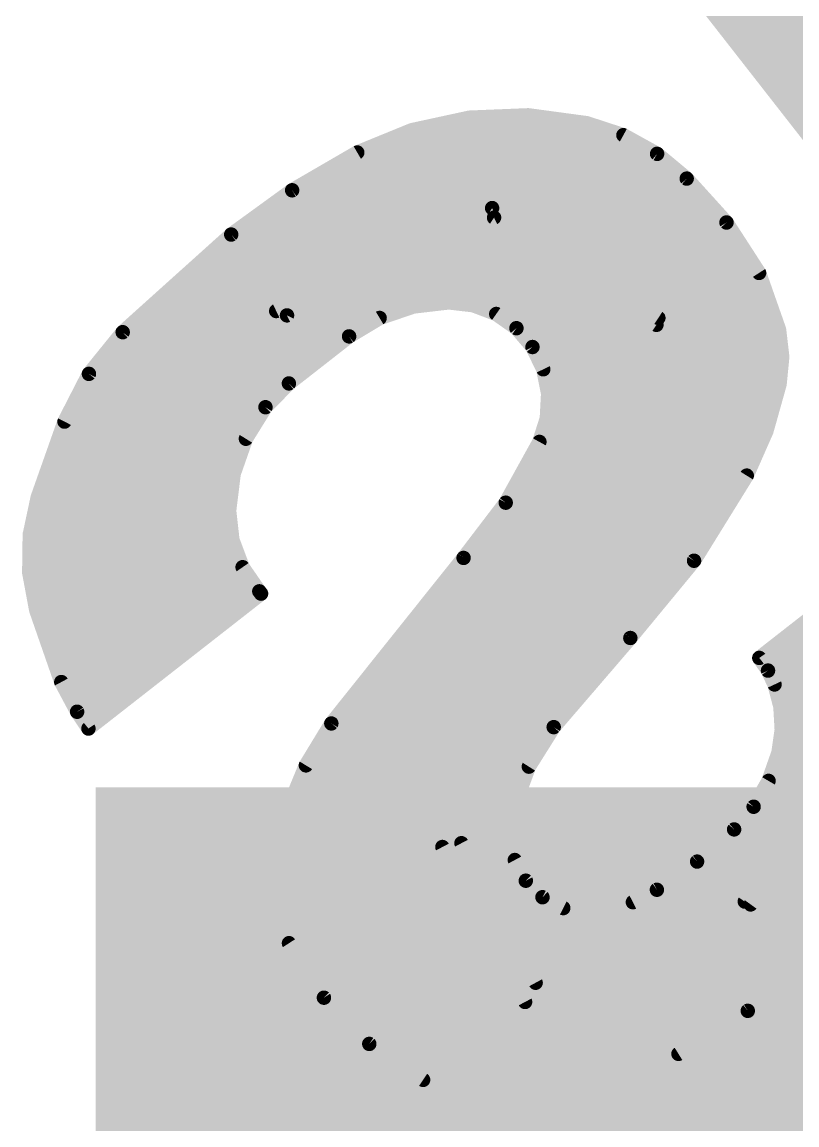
# Model space of a CAD drawing. Extents: x -0.1 to 20.3, y -11.4 to 28.1.
# Drawn here: x 1.11 to 2.476, y 6.375 to 8.319 of the extents above; entities that cross this region are included whole.
import ezdxf

# ---------------------------------------------------------------- set-up
doc = ezdxf.new("R2010")
doc.units = 0
doc.layers.add('1', color=12, linetype='CONTINUOUS')
doc.layers.add('22', color=40, linetype='CONTINUOUS')

# ---------------------------------------------------------------- blocks, each defined once
blk = doc.blocks.new('RECT')
blk.add_solid([(-0.5, -0.5), (0.5, -0.5), (-0.5, 0.5), (0.5, 0.5)])

msp = doc.modelspace()

# ---------------------------------------------------------------- linework, layer by layer
at = {"layer": '22', "const_width": 0.0254}
for points in [[(1.8717, 8.9182), (3.1336, 7.303)], [(2.3303, 8.3312), (2.8756, 8.3312)], [(2.3501, 8.3058), (2.8846, 8.3058)], [(2.37, 8.2804), (2.8937, 8.2804)], [(2.3898, 8.255), (2.907, 8.255)], [(2.4097, 8.2296), (2.921, 8.2296)], [(2.4295, 8.2042), (2.9356, 8.2042)], [(2.4494, 8.1788), (2.955, 8.1788)], [(1.7972, 8.128), (1.8987, 8.15)], [(1.8987, 8.15), (2.0025, 8.1542)], [(1.9825, 8.1534), (2.0084, 8.1534)], [(2.0025, 8.1542), (2.1054, 8.1403)], [(2.4692, 8.1534), (2.9744, 8.1534)], [(2.1054, 8.1403), (2.17, 8.1192)], [(1.701, 8.0887), (1.7972, 8.128)], [(1.7972, 8.128), (2.1432, 8.128)], [(2.17, 8.1192), (2.2295, 8.0863)], [(1.735, 8.1026), (2.2001, 8.1026)], [(1.5862, 8.0221), (1.701, 8.0887)], [(1.6812, 8.0772), (2.2404, 8.0772)], [(2.2295, 8.0863), (2.2817, 8.0428)], [(1.6374, 8.0518), (2.2709, 8.0518)], [(2.2817, 8.0428), (2.3518, 7.9654)], [(1.4788, 7.9441), (1.5862, 8.0221)], [(1.5936, 8.0264), (2.2965, 8.0264)], [(1.5571, 8.001), (2.3195, 8.001)], [(1.5221, 7.9756), (2.3425, 7.9756)], [(1.5581, 7.8094), (1.9387, 7.9908)], [(1.9421, 7.974), (1.5771, 7.8017)], [(1.9068, 7.9756), (1.9616, 7.9756)], [(1.9387, 7.9908), (2.2317, 7.7973)], [(2.2283, 7.7851), (1.9421, 7.974)], [(2.3518, 7.9654), (2.4093, 7.8765)], [(1.2875, 7.7721), (1.4788, 7.9441)], [(1.4871, 7.9502), (1.8916, 7.9502)], [(1.8535, 7.9502), (2.0001, 7.9502)], [(1.9782, 7.9502), (2.3616, 7.9502)], [(1.4573, 7.9248), (1.8378, 7.9248)], [(1.8002, 7.9248), (2.0386, 7.9248)], [(2.0167, 7.9248), (2.378, 7.9248)], [(1.429, 7.8994), (1.7841, 7.8994)], [(1.7469, 7.8994), (2.0771, 7.8994)], [(2.0552, 7.8994), (2.3944, 7.8994)], [(2.4093, 7.8765), (2.4444, 7.7766)], [(1.4008, 7.874), (1.7303, 7.874)], [(1.6936, 7.874), (2.1156, 7.874)], [(2.0936, 7.874), (2.4101, 7.874)], [(1.3726, 7.8486), (1.6765, 7.8486)], [(1.6403, 7.8486), (2.154, 7.8486)], [(2.1321, 7.8486), (2.4191, 7.8486)], [(1.3443, 7.8232), (1.6227, 7.8232)], [(1.587, 7.8232), (1.8495, 7.8232)], [(1.8622, 7.8247), (1.7998, 7.8174)], [(1.9054, 7.8197), (1.8622, 7.8247)], [(1.8751, 7.8232), (2.1925, 7.8232)], [(1.946, 7.8042), (1.9054, 7.8197)], [(2.1706, 7.8232), (2.428, 7.8232)], [(1.2272, 7.0738), (1.5581, 7.8094)], [(1.5771, 7.8017), (1.2272, 7.0738)], [(1.7998, 7.8174), (1.7404, 7.7971)], [(1.9815, 7.7792), (1.946, 7.8042)], [(1.3161, 7.7978), (1.5753, 7.7978)], [(1.5529, 7.7978), (1.7424, 7.7978)], [(1.7404, 7.7971), (1.6866, 7.7648)], [(1.9551, 7.7978), (2.231, 7.7978)], [(2.0098, 7.746), (1.9815, 7.7792)], [(2.0363, 7.3418), (2.2283, 7.7851)], [(2.209, 7.7978), (2.437, 7.7978)], [(2.2317, 7.7973), (2.2395, 7.7584)], [(1.2281, 7.6987), (1.2875, 7.7721)], [(1.2878, 7.7724), (1.563, 7.7724)], [(1.5415, 7.7724), (1.6993, 7.7724)], [(1.6866, 7.7648), (1.5805, 7.6819)], [(1.9873, 7.7724), (2.2367, 7.7724)], [(2.2228, 7.7724), (2.4449, 7.7724)], [(2.4444, 7.7766), (2.45, 7.7287)], [(1.2672, 7.747), (1.5508, 7.747)], [(1.53, 7.747), (1.6639, 7.747)], [(2.2395, 7.7584), (1.8846, 6.8719)], [(2.0089, 7.747), (2.2349, 7.747)], [(2.0289, 7.7068), (2.0098, 7.746)], [(2.2118, 7.747), (2.4478, 7.747)], [(1.2466, 7.7216), (1.5386, 7.7216)], [(1.5186, 7.7216), (1.6314, 7.7216)], [(2.0217, 7.7216), (2.2248, 7.7216)], [(2.2008, 7.7216), (2.4493, 7.7216)], [(2.45, 7.7287), (2.4453, 7.6806)], [(2.0375, 7.664), (2.0289, 7.7068)], [(1.185, 7.6146), (1.2281, 7.6987)], [(1.2268, 7.6962), (1.5264, 7.6962)], [(1.5072, 7.6962), (1.5988, 7.6962)], [(1.5805, 7.6819), (1.5392, 7.6399)], [(2.031, 7.6962), (2.2146, 7.6962)], [(2.1898, 7.6962), (2.4468, 7.6962)], [(1.2138, 7.6708), (1.5142, 7.6708)], [(1.4958, 7.6708), (1.5696, 7.6708)], [(2.0352, 7.6205), (2.0375, 7.664)], [(2.0362, 7.6708), (2.2044, 7.6708)], [(2.1788, 7.6708), (2.4426, 7.6708)], [(2.4453, 7.6806), (2.4221, 7.598)], [(1.2007, 7.6454), (1.502, 7.6454)], [(1.4843, 7.6454), (1.5446, 7.6454)], [(2.0365, 7.6454), (2.1943, 7.6454)], [(2.1678, 7.6454), (2.4354, 7.6454)], [(1.5392, 7.6399), (1.5047, 7.5844)], [(1.1378, 7.4811), (1.185, 7.6146)], [(1.1877, 7.62), (1.4898, 7.62)], [(1.4729, 7.62), (1.5268, 7.62)], [(2.022, 7.5789), (2.0352, 7.6205)], [(2.035, 7.62), (2.1841, 7.62)], [(2.1568, 7.62), (2.4283, 7.62)], [(1.1779, 7.5946), (1.4776, 7.5946)], [(1.4615, 7.5946), (1.5111, 7.5946)], [(2.027, 7.5946), (2.1739, 7.5946)], [(2.1458, 7.5946), (2.4207, 7.5946)], [(2.4221, 7.598), (2.3875, 7.5195)], [(1.1689, 7.5692), (1.4653, 7.5692)], [(1.45, 7.5692), (1.4994, 7.5692)], [(1.5047, 7.5844), (1.4831, 7.5227)], [(1.9627, 7.4718), (2.022, 7.5789)], [(2.0167, 7.5692), (2.1637, 7.5692)], [(2.1348, 7.5692), (2.4094, 7.5692)], [(1.16, 7.5438), (1.4531, 7.5438)], [(1.4386, 7.5438), (1.4905, 7.5438)], [(2.0026, 7.5438), (2.1536, 7.5438)], [(2.1238, 7.5438), (2.3982, 7.5438)], [(1.151, 7.5184), (1.4409, 7.5184)], [(1.4272, 7.5184), (1.4825, 7.5184)], [(1.4831, 7.5227), (1.4751, 7.4578)], [(1.9885, 7.5184), (2.1434, 7.5184)], [(2.1128, 7.5184), (2.3868, 7.5184)], [(2.3875, 7.5195), (2.2946, 7.3695)], [(1.142, 7.493), (1.4287, 7.493)], [(1.4158, 7.493), (1.4794, 7.493)], [(1.9745, 7.493), (2.1332, 7.493)], [(2.1018, 7.493), (2.3711, 7.493)], [(1.1238, 7.4154), (1.1378, 7.4811)], [(1.8884, 7.3744), (1.9627, 7.4718)], [(1.1349, 7.4676), (1.4165, 7.4676)], [(1.4043, 7.4676), (1.4763, 7.4676)], [(1.4751, 7.4578), (1.4808, 7.4065)], [(1.9595, 7.4676), (2.1231, 7.4676)], [(2.0908, 7.4676), (2.3554, 7.4676)], [(1.1295, 7.4422), (1.4043, 7.4422)], [(1.3929, 7.4422), (1.4769, 7.4422)], [(1.9401, 7.4422), (2.1129, 7.4422)], [(2.0798, 7.4422), (2.3396, 7.4422)], [(2.4096, 7.1983), (2.7158, 7.4375)], [(1.1229, 7.3484), (1.1238, 7.4154)], [(1.124, 7.4168), (1.3921, 7.4168)], [(1.3815, 7.4168), (1.4797, 7.4168)], [(1.9207, 7.4168), (2.1027, 7.4168)], [(2.0688, 7.4168), (2.3239, 7.4168)], [(1.1234, 7.3914), (1.3799, 7.3914)], [(1.37, 7.3914), (1.4865, 7.3914)], [(1.4808, 7.4065), (1.4989, 7.3581)], [(1.9013, 7.3914), (2.0926, 7.3914)], [(2.0578, 7.3914), (2.3081, 7.3914)], [(1.6553, 7.0828), (1.8884, 7.3744)], [(1.1231, 7.366), (1.3676, 7.366)], [(1.3586, 7.366), (1.4959, 7.366)], [(1.4989, 7.3581), (1.5283, 7.3156)], [(1.8816, 7.366), (2.0824, 7.366)], [(2.0468, 7.366), (2.2917, 7.366)], [(2.2946, 7.3695), (2.1823, 7.2334)], [(1.1352, 7.2824), (1.1229, 7.3484)], [(1.1243, 7.3406), (1.3554, 7.3406)], [(1.3472, 7.3406), (1.511, 7.3406)], [(1.8511, 6.8651), (2.0363, 7.3418)], [(1.8613, 7.3406), (2.0722, 7.3406)], [(2.0358, 7.3406), (2.2707, 7.3406)], [(1.129, 7.3152), (1.3432, 7.3152)], [(1.3358, 7.3152), (1.5286, 7.3152)], [(1.5283, 7.3156), (1.5314, 7.3115)], [(1.841, 7.3152), (2.0621, 7.3152)], [(2.026, 7.3152), (2.2498, 7.3152)], [(1.5314, 7.3115), (1.2272, 7.0738)], [(1.1338, 7.2898), (1.331, 7.2898)], [(1.1793, 7.1557), (1.1352, 7.2824)], [(1.3243, 7.2898), (1.5036, 7.2898)], [(1.8207, 7.2898), (2.0519, 7.2898)], [(2.0161, 7.2898), (2.2288, 7.2898)], [(1.1414, 7.2644), (1.3188, 7.2644)], [(1.3129, 7.2644), (1.4711, 7.2644)], [(1.8004, 7.2644), (2.0417, 7.2644)], [(2.0062, 7.2644), (2.2079, 7.2644)], [(1.1503, 7.239), (1.3066, 7.239)], [(1.3015, 7.239), (1.4386, 7.239)], [(1.7801, 7.239), (2.0316, 7.239)], [(1.9964, 7.239), (2.1869, 7.239)], [(2.4617, 7.239), (2.704, 7.239)], [(2.1823, 7.2334), (2.0472, 7.0763)], [(1.1591, 7.2136), (1.2944, 7.2136)], [(1.29, 7.2136), (1.4061, 7.2136)], [(1.7598, 7.2136), (2.0214, 7.2136)], [(1.9865, 7.2136), (2.1653, 7.2136)], [(2.4249, 7.176), (2.4096, 7.1983)], [(2.4292, 7.2136), (2.6948, 7.2136)], [(1.168, 7.1882), (1.2822, 7.1882)], [(1.2786, 7.1882), (1.3735, 7.1882)], [(1.7395, 7.1882), (2.0112, 7.1882)], [(1.9766, 7.1882), (2.1434, 7.1882)], [(2.4166, 7.1882), (2.6857, 7.1882)], [(1.1768, 7.1628), (1.2699, 7.1628)], [(1.2672, 7.1628), (1.341, 7.1628)], [(1.7192, 7.1628), (2.001, 7.1628)], [(1.9668, 7.1628), (2.1216, 7.1628)], [(2.4365, 7.1515), (2.4249, 7.176)], [(2.4312, 7.1628), (2.6765, 7.1628)], [(1.2072, 7.1034), (1.1793, 7.1557)], [(2.6712, 7.148), (2.3943, 6.764)], [(2.4469, 7.1122), (2.4365, 7.1515)], [(1.1891, 7.1374), (1.2577, 7.1374)], [(1.2558, 7.1374), (1.3085, 7.1374)], [(1.6989, 7.1374), (1.9909, 7.1374)], [(1.9569, 7.1374), (2.0997, 7.1374)], [(2.384, 6.7689), (2.6334, 7.1346)], [(2.4402, 7.1374), (2.6636, 7.1374)], [(1.2026, 7.112), (1.2455, 7.112)], [(1.2272, 7.0738), (1.2072, 7.1034)], [(1.2443, 7.112), (1.276, 7.112)], [(1.6786, 7.112), (1.9807, 7.112)], [(1.947, 7.112), (2.0779, 7.112)], [(2.4492, 7.0716), (2.4469, 7.1122)], [(2.4469, 7.112), (2.6453, 7.112)], [(1.2186, 7.0866), (1.2333, 7.0866)], [(1.2329, 7.0866), (1.2435, 7.0866)], [(1.6104, 7.009), (1.6553, 7.0828)], [(1.6583, 7.0866), (1.9705, 7.0866)], [(1.9372, 7.0866), (2.056, 7.0866)], [(2.4483, 7.0866), (2.6269, 7.0866)], [(1.6422, 7.0612), (1.9604, 7.0612)], [(1.9273, 7.0612), (2.0377, 7.0612)], [(2.0472, 7.0763), (2.0035, 7.0067)], [(2.4434, 7.0313), (2.4492, 7.0716)], [(2.4477, 7.0612), (2.6086, 7.0612)], [(1.6267, 7.0358), (1.9502, 7.0358)], [(1.9174, 7.0358), (2.0217, 7.0358)], [(2.4259, 6.9816), (2.4434, 7.0313)], [(2.444, 7.0358), (2.5903, 7.0358)], [(1.5775, 6.9291), (1.6104, 7.009)], [(1.6113, 7.0104), (1.94, 7.0104)], [(1.9076, 7.0104), (2.0058, 7.0104)], [(2.0035, 7.0067), (1.9749, 6.9296)], [(2.436, 7.0104), (2.572, 7.0104)], [(1.6006, 6.985), (1.9299, 6.985)], [(1.8977, 6.985), (1.9954, 6.985)], [(2.4271, 6.985), (2.5537, 6.985)], [(2.3996, 6.936), (2.4259, 6.9816)], [(1.5901, 6.9596), (1.9197, 6.9596)], [(1.8878, 6.9596), (1.986, 6.9596)], [(2.4132, 6.9596), (2.5354, 6.9596)], [(1.5574, 6.8451), (1.5775, 6.9291)], [(1.5796, 6.9342), (1.9095, 6.9342)], [(1.8779, 6.9342), (1.9766, 6.9342)], [(1.9749, 6.9296), (1.9703, 6.8856)], [(2.3652, 6.8961), (2.3996, 6.936)], [(2.398, 6.9342), (2.517, 6.9342)], [(1.5727, 6.9088), (1.8994, 6.9088)], [(1.8681, 6.9088), (1.9727, 6.9088)], [(2.3761, 6.9088), (2.4987, 6.9088)], [(2.4794, 6.9088), (2.7223, 6.9088)], [(1.9703, 6.8856), (1.9787, 6.8422)], [(2.2999, 6.8395), (2.3652, 6.8961)], [(1.5665, 6.8834), (1.8892, 6.8834)], [(1.8582, 6.8834), (1.9707, 6.8834)], [(1.8846, 6.8719), (2.0154, 6.626)], [(2.3506, 6.8834), (2.4804, 6.8834)], [(2.4621, 6.8834), (2.7066, 6.8834)], [(1.5604, 6.858), (1.8919, 6.858)], [(1.9968, 6.5921), (1.8511, 6.8651)], [(1.8549, 6.858), (1.9756, 6.858)], [(2.3213, 6.858), (2.4621, 6.858)], [(2.4448, 6.858), (2.6876, 6.858)], [(1.5546, 6.7941), (1.5574, 6.8451)], [(1.5567, 6.8326), (1.9055, 6.8326)], [(1.8685, 6.8326), (1.9838, 6.8326)], [(1.9787, 6.8422), (1.9981, 6.8057)], [(2.2291, 6.7898), (2.2999, 6.8395)], [(2.2902, 6.8326), (2.4438, 6.8326)], [(2.4274, 6.8326), (2.6687, 6.8326)], [(1.5624, 6.7435), (1.5546, 6.7941)], [(1.5553, 6.8072), (1.919, 6.8072)], [(1.882, 6.8072), (1.9973, 6.8072)], [(1.9981, 6.8057), (2.0275, 6.7767)], [(2.1868, 6.768), (2.2291, 6.7898)], [(2.2539, 6.8072), (2.4255, 6.8072)], [(2.4101, 6.8072), (2.6497, 6.8072)], [(1.5565, 6.7818), (1.9325, 6.7818)], [(1.8956, 6.7818), (2.0223, 6.7818)], [(2.0154, 6.626), (2.384, 6.7689)], [(2.0275, 6.7767), (2.0641, 6.7576)], [(2.2136, 6.7818), (2.4071, 6.7818)], [(2.3928, 6.7818), (2.63, 6.7818)], [(1.5604, 6.7564), (1.946, 6.7564)], [(1.9091, 6.7564), (2.0701, 6.7564)], [(2.3943, 6.764), (1.9968, 6.5921)], [(2.0641, 6.7576), (2.1025, 6.7501)], [(2.1025, 6.7501), (2.1414, 6.7535)], [(2.1414, 6.7535), (2.1868, 6.768)], [(2.1505, 6.7564), (2.3767, 6.7564)], [(2.3517, 6.7564), (2.6035, 6.7564)], [(1.5806, 6.6957), (1.5624, 6.7435)], [(1.5672, 6.731), (1.9595, 6.731)], [(1.9227, 6.731), (2.3179, 6.731)], [(2.2862, 6.731), (2.5769, 6.731)], [(1.5768, 6.7056), (1.973, 6.7056)], [(1.6422, 6.5996), (1.5806, 6.6957)], [(1.9362, 6.7056), (2.2592, 6.7056)], [(2.2207, 6.7056), (2.5503, 6.7056)], [(1.5905, 6.6802), (1.9865, 6.6802)], [(1.9498, 6.6802), (2.2004, 6.6802)], [(2.1552, 6.6802), (2.522, 6.6802)], [(2.5314, 6.6875), (2.3893, 6.5765)], [(1.6068, 6.6548), (2, 6.6548)], [(1.9633, 6.6548), (2.1417, 6.6548)], [(2.0897, 6.6548), (2.4895, 6.6548)], [(1.6231, 6.6294), (2.0136, 6.6294)], [(1.9769, 6.6294), (2.0829, 6.6294)], [(2.0242, 6.6294), (2.457, 6.6294)], [(1.6394, 6.604), (2.4245, 6.604)], [(1.7222, 6.5182), (1.6422, 6.5996)], [(1.9904, 6.604), (2.0242, 6.604)], [(1.6629, 6.5786), (2.392, 6.5786)], [(2.3893, 6.5765), (2.2671, 6.5007)], [(1.6878, 6.5532), (2.3518, 6.5532)], [(1.7128, 6.5278), (2.3108, 6.5278)], [(1.8171, 6.4549), (1.7222, 6.5182)], [(1.7459, 6.5024), (2.2699, 6.5024)], [(2.2671, 6.5007), (2.1332, 6.4482)], [(1.784, 6.477), (2.2067, 6.477)], [(1.8728, 6.4322), (1.8171, 6.4549)], [(1.8252, 6.4516), (2.1419, 6.4516)], [(2.1332, 6.4482), (1.9921, 6.4208)], [(1.9319, 6.4206), (1.8728, 6.4322)], [(1.9033, 6.4262), (2.0198, 6.4262)], [(1.9921, 6.4208), (1.9319, 6.4206)]]:
    msp.add_lwpolyline(points, dxfattribs=at)
at = {"layer": '22', "const_width": 0.0127}
for points in [[(2.3501, 8.3121, 1), (2.3501, 8.2995)], [(2.37, 8.2867, 1), (2.37, 8.2741)], [(2.3898, 8.2614, 1), (2.3898, 8.2487)], [(2.4097, 8.2359, 1), (2.4097, 8.2233)], [(2.4295, 8.2105, 1), (2.4295, 8.1979)], [(2.4494, 8.1852, 1), (2.4494, 8.1725)], [(1.8984, 8.1564, 1), (1.8989, 8.1437)], [(1.9, 8.1438, 1), (1.8973, 8.1562)], [(1.9825, 8.1597, 1), (1.9825, 8.1471)], [(2.0033, 8.1605, 1), (2.0016, 8.1479)], [(2.0027, 8.1479, 1), (2.0022, 8.1605)], [(2.0084, 8.1471, 1), (2.0084, 8.1597)], [(2.4692, 8.1597, 1), (2.4692, 8.1471)], [(2.1074, 8.1464, 1), (2.1035, 8.1343)], [(2.1046, 8.1341, 1), (2.1063, 8.1466)], [(1.7958, 8.1342, 1), (1.7985, 8.1218)], [(1.7972, 8.1343, 1), (1.7972, 8.1217)], [(1.7996, 8.1221, 1), (1.7948, 8.1339)], [(2.1432, 8.1217, 1), (2.1432, 8.1343)], [(2.1731, 8.1248, 1), (2.167, 8.1137)], [(2.1681, 8.1132, 1), (2.172, 8.1253)], [(1.735, 8.109, 1), (1.735, 8.0963)], [(2.2001, 8.0963, 1), (2.2001, 8.109)], [(1.6812, 8.0836, 1), (1.6812, 8.0709)], [(1.6986, 8.0946, 1), (1.7034, 8.0828)], [(1.7042, 8.0832, 1), (1.6978, 8.0942)], [(2.2336, 8.0912, 1), (2.2254, 8.0814)], [(2.2264, 8.0808, 1), (2.2326, 8.0919)], [(2.2404, 8.0709, 1), (2.2404, 8.0836)], [(1.6374, 8.0581, 1), (1.6374, 8.0455)], [(2.2709, 8.0455, 1), (2.2709, 8.0581)], [(2.2864, 8.047, 1), (2.277, 8.0385)], [(2.2776, 8.0379, 1), (2.2857, 8.0476)], [(1.583, 8.0276, 1), (1.5894, 8.0166)], [(1.5899, 8.017, 1), (1.5825, 8.0273)], [(1.5936, 8.0328, 1), (1.5936, 8.0201)], [(2.2965, 8.0201, 1), (2.2965, 8.0328)], [(1.5571, 8.0074, 1), (1.5571, 7.9947)], [(2.3195, 7.9947, 1), (2.3195, 8.0074)], [(1.5221, 7.982, 1), (1.5221, 7.9692)], [(1.9068, 7.982, 1), (1.9068, 7.9692)], [(1.9422, 7.9961, 1), (1.9352, 7.9855)], [(1.9456, 7.9793, 1), (1.9386, 7.9687)], [(1.9414, 7.985, 1), (1.9359, 7.9965)], [(1.9448, 7.9683, 1), (1.9394, 7.9798)], [(1.9616, 7.9692, 1), (1.9616, 7.982)], [(2.3425, 7.9692, 1), (2.3425, 7.982)], [(2.3571, 7.9689, 1), (2.3464, 7.962)], [(2.3471, 7.9611, 1), (2.3565, 7.9697)], [(1.4751, 7.9493, 1), (1.4825, 7.939)], [(1.483, 7.9394, 1), (1.4745, 7.9489)], [(1.4871, 7.9566, 1), (1.4871, 7.9439)], [(1.8535, 7.9566, 1), (1.8535, 7.9439)], [(1.8916, 7.9439, 1), (1.8916, 7.9566)], [(1.9782, 7.9566, 1), (1.9782, 7.9439)], [(2.0001, 7.9439, 1), (2.0001, 7.9566)], [(2.3616, 7.9439, 1), (2.3616, 7.9566)], [(1.4573, 7.9312, 1), (1.4573, 7.9184)], [(1.8002, 7.9312, 1), (1.8002, 7.9184)], [(1.8378, 7.9184, 1), (1.8378, 7.9312)], [(2.0167, 7.9312, 1), (2.0167, 7.9184)], [(2.0386, 7.9184, 1), (2.0386, 7.9312)], [(2.378, 7.9184, 1), (2.378, 7.9312)], [(1.429, 7.9058, 1), (1.429, 7.893)], [(1.7469, 7.9058, 1), (1.7469, 7.893)], [(1.7841, 7.893, 1), (1.7841, 7.9058)], [(2.0552, 7.9058, 1), (2.0552, 7.893)], [(2.0771, 7.893, 1), (2.0771, 7.9058)], [(2.3944, 7.893, 1), (2.3944, 7.9058)], [(2.4152, 7.8786, 1), (2.4033, 7.8744)], [(1.4008, 7.8804, 1), (1.4008, 7.8677)], [(1.6936, 7.8804, 1), (1.6936, 7.8677)], [(1.7303, 7.8677, 1), (1.7303, 7.8804)], [(2.0936, 7.8804, 1), (2.0936, 7.8677)], [(2.1156, 7.8677, 1), (2.1156, 7.8804)], [(2.4039, 7.8731, 1), (2.4146, 7.88)], [(2.4101, 7.8677, 1), (2.4101, 7.8804)], [(1.3726, 7.855, 1), (1.3726, 7.8422)], [(1.6403, 7.855, 1), (1.6403, 7.8422)], [(1.6765, 7.8422, 1), (1.6765, 7.855)], [(2.1321, 7.855, 1), (2.1321, 7.8422)], [(2.154, 7.8422, 1), (2.154, 7.855)], [(2.4191, 7.8422, 1), (2.4191, 7.855)], [(1.3443, 7.8296, 1), (1.3443, 7.8168)], [(1.587, 7.8296, 1), (1.587, 7.8168)], [(1.6227, 7.8168, 1), (1.6227, 7.8296)], [(1.8495, 7.8168, 1), (1.8495, 7.8296)], [(1.8629, 7.831, 1), (1.8615, 7.8184)], [(1.863, 7.8184, 1), (1.8615, 7.831)], [(1.8751, 7.8296, 1), (1.8751, 7.8168)], [(1.9076, 7.8256, 1), (1.9031, 7.8138)], [(1.9047, 7.8134, 1), (1.9061, 7.826)], [(2.1706, 7.8296, 1), (2.1706, 7.8168)], [(2.1925, 7.8168, 1), (2.1925, 7.8296)], [(2.428, 7.8168, 1), (2.428, 7.8296)], [(1.5554, 7.8152, 1), (1.5609, 7.8037)], [(1.5639, 7.8068, 1), (1.5523, 7.8121)], [(1.5744, 7.8074, 1), (1.5798, 7.796)], [(1.5829, 7.7989, 1), (1.5714, 7.8045)], [(1.7991, 7.8237, 1), (1.8006, 7.8111)], [(1.8019, 7.8114, 1), (1.7978, 7.8234)], [(1.9496, 7.8094, 1), (1.9423, 7.799)], [(1.9437, 7.7983, 1), (1.9482, 7.8101)], [(1.3161, 7.8042, 1), (1.3161, 7.7915)], [(1.5529, 7.8042, 1), (1.5529, 7.7915)], [(1.5753, 7.7915, 1), (1.5753, 7.8042)], [(1.7383, 7.8031, 1), (1.7424, 7.7911)], [(1.7437, 7.7917, 1), (1.7371, 7.8026)], [(1.7424, 7.7915, 1), (1.7424, 7.8042)], [(1.9551, 7.8042, 1), (1.9551, 7.7915)], [(1.9863, 7.7833, 1), (1.9767, 7.7751)], [(2.209, 7.8042, 1), (2.209, 7.7915)], [(2.2341, 7.7826, 1), (2.2225, 7.7876)], [(2.2248, 7.7798, 1), (2.2318, 7.7904)], [(2.2379, 7.7986, 1), (2.2254, 7.7961)], [(2.2282, 7.792, 1), (2.2352, 7.8026)], [(2.231, 7.7915, 1), (2.231, 7.8042)], [(2.437, 7.7915, 1), (2.437, 7.8042)], [(1.2833, 7.7769, 1), (1.2918, 7.7674)], [(1.2878, 7.7788, 1), (1.2878, 7.766)], [(1.2925, 7.7681, 1), (1.2826, 7.7761)], [(1.5415, 7.7788, 1), (1.5415, 7.766)], [(1.563, 7.766, 1), (1.563, 7.7788)], [(1.6833, 7.7702, 1), (1.6899, 7.7593)], [(1.6905, 7.7597, 1), (1.6827, 7.7698)], [(1.6993, 7.766, 1), (1.6993, 7.7788)], [(1.9779, 7.774, 1), (1.9852, 7.7844)], [(1.9873, 7.7788, 1), (1.9873, 7.766)], [(2.2228, 7.7788, 1), (2.2228, 7.766)], [(2.2367, 7.766, 1), (2.2367, 7.7788)], [(2.4507, 7.7774, 1), (2.4381, 7.7759)], [(2.4384, 7.7745, 1), (2.4504, 7.7787)], [(2.4449, 7.766, 1), (2.4449, 7.7788)], [(1.2672, 7.7534, 1), (1.2672, 7.7407)], [(1.53, 7.7534, 1), (1.53, 7.7407)], [(1.5508, 7.7407, 1), (1.5508, 7.7534)], [(1.6639, 7.7407, 1), (1.6639, 7.7534)], [(2.0089, 7.7534, 1), (2.0089, 7.7407)], [(2.0155, 7.7488, 1), (2.0041, 7.7432)], [(2.005, 7.7419, 1), (2.0146, 7.7501)], [(2.2118, 7.7534, 1), (2.2118, 7.7407)], [(2.2333, 7.7572, 1), (2.2457, 7.7597)], [(2.2454, 7.7561, 1), (2.2336, 7.7608)], [(2.2349, 7.7407, 1), (2.2349, 7.7534)], [(2.4478, 7.7407, 1), (2.4478, 7.7534)], [(1.2466, 7.728, 1), (1.2466, 7.7153)], [(1.5186, 7.728, 1), (1.5186, 7.7153)], [(1.5386, 7.7153, 1), (1.5386, 7.728)], [(1.6314, 7.7153, 1), (1.6314, 7.728)], [(2.0217, 7.728, 1), (2.0217, 7.7153)], [(2.2008, 7.728, 1), (2.2008, 7.7153)], [(2.2248, 7.7153, 1), (2.2248, 7.728)], [(2.4563, 7.7281, 1), (2.4436, 7.7293)], [(2.4436, 7.728, 1), (2.4563, 7.7294)], [(2.4493, 7.7153, 1), (2.4493, 7.728)], [(2.0351, 7.708, 1), (2.0226, 7.7055)], [(2.0232, 7.704, 1), (2.0346, 7.7095)], [(1.2268, 7.7026, 1), (1.2268, 7.6898)], [(1.2231, 7.7027, 1), (1.233, 7.6947)], [(1.2337, 7.6958, 1), (1.2224, 7.7016)], [(1.5072, 7.7026, 1), (1.5072, 7.6898)], [(1.5264, 7.6898, 1), (1.5264, 7.7026)], [(1.585, 7.6774, 1), (1.576, 7.6863)], [(1.5988, 7.6898, 1), (1.5988, 7.7026)], [(2.031, 7.7026, 1), (2.031, 7.6898)], [(2.1898, 7.7026, 1), (2.1898, 7.6898)], [(2.2146, 7.6898, 1), (2.2146, 7.7026)], [(2.4468, 7.6898, 1), (2.4468, 7.7026)], [(1.2138, 7.6772, 1), (1.2138, 7.6645)], [(1.4958, 7.6772, 1), (1.4958, 7.6645)], [(1.5142, 7.6645, 1), (1.5142, 7.6772)], [(1.5696, 7.6645, 1), (1.5696, 7.6772)], [(1.5766, 7.6869, 1), (1.5844, 7.6769)], [(2.0362, 7.6772, 1), (2.0362, 7.6645)], [(2.0439, 7.6637, 1), (2.0312, 7.6644)], [(2.1788, 7.6772, 1), (2.1788, 7.6645)], [(2.2044, 7.6645, 1), (2.2044, 7.6772)], [(2.439, 7.6812, 1), (2.4516, 7.68)], [(2.4514, 7.6789, 1), (2.4392, 7.6824)], [(2.4426, 7.6645, 1), (2.4426, 7.6772)], [(1.2007, 7.6518, 1), (1.2007, 7.6391)], [(1.4843, 7.6518, 1), (1.4843, 7.6391)], [(1.502, 7.6391, 1), (1.502, 7.6518)], [(1.5446, 7.6391, 1), (1.5446, 7.6518)], [(2.0365, 7.6518, 1), (2.0365, 7.6391)], [(2.0313, 7.6628, 1), (2.0437, 7.6653)], [(2.1678, 7.6518, 1), (2.1678, 7.6391)], [(2.1943, 7.6391, 1), (2.1943, 7.6518)], [(2.4354, 7.6391, 1), (2.4354, 7.6518)], [(1.5347, 7.6444, 1), (1.5437, 7.6355)], [(1.5446, 7.6366, 1), (1.5338, 7.6433)], [(1.1793, 7.6175, 1), (1.1906, 7.6117)], [(1.191, 7.6125, 1), (1.179, 7.6167)], [(1.1877, 7.6264, 1), (1.1877, 7.6136)], [(1.4729, 7.6264, 1), (1.4729, 7.6136)], [(1.4898, 7.6136, 1), (1.4898, 7.6264)], [(1.5268, 7.6136, 1), (1.5268, 7.6264)], [(2.035, 7.6264, 1), (2.035, 7.6136)], [(2.0288, 7.6208, 1), (2.0415, 7.6201)], [(2.0412, 7.6185, 1), (2.0291, 7.6224)], [(2.1568, 7.6264, 1), (2.1568, 7.6136)], [(2.1841, 7.6136, 1), (2.1841, 7.6264)], [(2.4283, 7.6136, 1), (2.4283, 7.6264)], [(1.1779, 7.601, 1), (1.1779, 7.5883)], [(1.4615, 7.601, 1), (1.4615, 7.5883)], [(1.4776, 7.5883, 1), (1.4776, 7.601)], [(1.5111, 7.5883, 1), (1.5111, 7.601)], [(2.027, 7.601, 1), (2.027, 7.5883)], [(2.1458, 7.601, 1), (2.1458, 7.5883)], [(2.1739, 7.5883, 1), (2.1739, 7.601)], [(2.416, 7.5997, 1), (2.4283, 7.5963)], [(2.428, 7.5954, 1), (2.4163, 7.6006)], [(2.4207, 7.5883, 1), (2.4207, 7.601)], [(1.1689, 7.5756, 1), (1.1689, 7.5629)], [(1.45, 7.5756, 1), (1.45, 7.5629)], [(1.4653, 7.5629, 1), (1.4653, 7.5756)], [(1.4993, 7.5877, 1), (1.5101, 7.581)], [(1.5107, 7.5823, 1), (1.4987, 7.5865)], [(1.4994, 7.5629, 1), (1.4994, 7.5756)], [(2.0167, 7.5756, 1), (2.0167, 7.5629)], [(2.016, 7.5808, 1), (2.0281, 7.577)], [(2.0276, 7.5758, 1), (2.0165, 7.5819)], [(2.1348, 7.5756, 1), (2.1348, 7.5629)], [(2.1637, 7.5629, 1), (2.1637, 7.5756)], [(2.4094, 7.5629, 1), (2.4094, 7.5756)], [(1.16, 7.5502, 1), (1.16, 7.5374)], [(1.4386, 7.5502, 1), (1.4386, 7.5374)], [(1.4531, 7.5374, 1), (1.4531, 7.5502)], [(1.4905, 7.5374, 1), (1.4905, 7.5502)], [(2.0026, 7.5502, 1), (2.0026, 7.5374)], [(2.1238, 7.5502, 1), (2.1238, 7.5374)], [(2.1536, 7.5374, 1), (2.1536, 7.5502)], [(2.3982, 7.5374, 1), (2.3982, 7.5502)], [(1.151, 7.5248, 1), (1.151, 7.5121)], [(1.4272, 7.5248, 1), (1.4272, 7.5121)], [(1.4409, 7.5121, 1), (1.4409, 7.5248)], [(1.4894, 7.5219, 1), (1.4767, 7.5235)], [(1.4771, 7.5248, 1), (1.489, 7.5206)], [(1.4825, 7.5121, 1), (1.4825, 7.5248)], [(1.9885, 7.5248, 1), (1.9885, 7.5121)], [(2.1128, 7.5248, 1), (2.1128, 7.5121)], [(2.1434, 7.5121, 1), (2.1434, 7.5248)], [(2.3817, 7.522, 1), (2.3933, 7.5169)], [(2.3929, 7.5161, 1), (2.3821, 7.5228)], [(2.3868, 7.5121, 1), (2.3868, 7.5248)], [(1.142, 7.4994, 1), (1.142, 7.4867)], [(1.4158, 7.4994, 1), (1.4158, 7.4867)], [(1.4287, 7.4867, 1), (1.4287, 7.4994)], [(1.4794, 7.4867, 1), (1.4794, 7.4994)], [(1.9745, 7.4994, 1), (1.9745, 7.4867)], [(2.1018, 7.4994, 1), (2.1018, 7.4867)], [(2.1332, 7.4867, 1), (2.1332, 7.4994)], [(2.3711, 7.4867, 1), (2.3711, 7.4994)], [(1.1318, 7.4832, 1), (1.1438, 7.4789)], [(1.144, 7.4797, 1), (1.1316, 7.4824)], [(1.9571, 7.4748, 1), (1.9682, 7.4687)], [(1.9677, 7.4679, 1), (1.9576, 7.4756)], [(1.1349, 7.474, 1), (1.1349, 7.4612)], [(1.4043, 7.474, 1), (1.4043, 7.4612)], [(1.4165, 7.4612, 1), (1.4165, 7.474)], [(1.4814, 7.4585, 1), (1.4688, 7.4571)], [(1.4688, 7.4586, 1), (1.4814, 7.457)], [(1.4763, 7.4612, 1), (1.4763, 7.474)], [(1.9595, 7.474, 1), (1.9595, 7.4612)], [(2.0908, 7.474, 1), (2.0908, 7.4612)], [(2.1231, 7.4612, 1), (2.1231, 7.474)], [(2.3554, 7.4612, 1), (2.3554, 7.474)], [(1.1295, 7.4486, 1), (1.1295, 7.4359)], [(1.3929, 7.4486, 1), (1.3929, 7.4359)], [(1.4043, 7.4359, 1), (1.4043, 7.4486)], [(1.4769, 7.4359, 1), (1.4769, 7.4486)], [(1.9401, 7.4486, 1), (1.9401, 7.4359)], [(2.0798, 7.4486, 1), (2.0798, 7.4359)], [(2.1129, 7.4359, 1), (2.1129, 7.4486)], [(2.3396, 7.4359, 1), (2.3396, 7.4486)], [(1.1301, 7.4154, 1), (1.1174, 7.4155)], [(1.1176, 7.4168, 1), (1.13, 7.4141)], [(1.124, 7.4232, 1), (1.124, 7.4104)], [(1.3815, 7.4232, 1), (1.3815, 7.4104)], [(1.3921, 7.4104, 1), (1.3921, 7.4232)], [(1.4797, 7.4104, 1), (1.4797, 7.4232)], [(1.9207, 7.4232, 1), (1.9207, 7.4104)], [(2.0688, 7.4232, 1), (2.0688, 7.4104)], [(2.1027, 7.4104, 1), (2.1027, 7.4232)], [(2.3239, 7.4104, 1), (2.3239, 7.4232)], [(1.1234, 7.3978, 1), (1.1234, 7.385)], [(1.37, 7.3978, 1), (1.37, 7.385)], [(1.3799, 7.385, 1), (1.3799, 7.3978)], [(1.4868, 7.4087, 1), (1.4749, 7.4042)], [(1.4745, 7.4058, 1), (1.4871, 7.4072)], [(1.4865, 7.385, 1), (1.4865, 7.3978)], [(1.9013, 7.3978, 1), (1.9013, 7.385)], [(2.0578, 7.3978, 1), (2.0578, 7.385)], [(2.0926, 7.385, 1), (2.0926, 7.3978)], [(2.3081, 7.385, 1), (2.3081, 7.3978)], [(1.8833, 7.3783, 1), (1.8934, 7.3706)], [(1.8933, 7.3705, 1), (1.8834, 7.3784)], [(1.1231, 7.3724, 1), (1.1231, 7.3597)], [(1.3586, 7.3724, 1), (1.3586, 7.3597)], [(1.3676, 7.3597, 1), (1.3676, 7.3724)], [(1.5041, 7.3617, 1), (1.4937, 7.3545)], [(1.493, 7.3558, 1), (1.5049, 7.3603)], [(1.4959, 7.3597, 1), (1.4959, 7.3724)], [(1.8816, 7.3724, 1), (1.8816, 7.3597)], [(2.0468, 7.3724, 1), (2.0468, 7.3597)], [(2.0824, 7.3597, 1), (2.0824, 7.3724)], [(2.2892, 7.3728, 1), (2.3, 7.3661)], [(2.2995, 7.3654, 1), (2.2897, 7.3735)], [(2.2917, 7.3597, 1), (2.2917, 7.3724)], [(1.1291, 7.3495, 1), (1.1166, 7.3472)], [(1.1165, 7.3484, 1), (1.1292, 7.3483)], [(1.1243, 7.347, 1), (1.1243, 7.3342)], [(1.3472, 7.347, 1), (1.3472, 7.3342)], [(1.3554, 7.3342, 1), (1.3554, 7.347)], [(1.511, 7.3342, 1), (1.511, 7.347)], [(1.8613, 7.347, 1), (1.8613, 7.3342)], [(2.0358, 7.347, 1), (2.0358, 7.3342)], [(2.0305, 7.3443, 1), (2.0421, 7.3393)], [(2.0422, 7.3395, 1), (2.0304, 7.3441)], [(2.0722, 7.3342, 1), (2.0722, 7.347)], [(2.2707, 7.3342, 1), (2.2707, 7.347)], [(1.129, 7.3216, 1), (1.129, 7.3088)], [(1.3358, 7.3216, 1), (1.3358, 7.3088)], [(1.3432, 7.3088, 1), (1.3432, 7.3216)], [(1.5333, 7.3195, 1), (1.5233, 7.3117)], [(1.523, 7.312, 1), (1.5335, 7.3192)], [(1.5286, 7.3088, 1), (1.5286, 7.3216)], [(1.841, 7.3216, 1), (1.841, 7.3088)], [(2.026, 7.3216, 1), (2.026, 7.3088)], [(2.0621, 7.3088, 1), (2.0621, 7.3216)], [(2.2498, 7.3088, 1), (2.2498, 7.3216)], [(1.5264, 7.3076, 1), (1.5364, 7.3155)], [(1.5353, 7.3065, 1), (1.5275, 7.3165)], [(1.1338, 7.2962, 1), (1.1338, 7.2835)], [(1.1411, 7.2845, 1), (1.1292, 7.2803)], [(1.1289, 7.2812, 1), (1.1414, 7.2836)], [(1.3243, 7.2962, 1), (1.3243, 7.2835)], [(1.331, 7.2835, 1), (1.331, 7.2962)], [(1.5036, 7.2835, 1), (1.5036, 7.2962)], [(1.8207, 7.2962, 1), (1.8207, 7.2835)], [(2.0161, 7.2962, 1), (2.0161, 7.2835)], [(2.0519, 7.2835, 1), (2.0519, 7.2962)], [(2.2288, 7.2835, 1), (2.2288, 7.2962)], [(1.1414, 7.2708, 1), (1.1414, 7.258)], [(1.3129, 7.2708, 1), (1.3129, 7.258)], [(1.3188, 7.258, 1), (1.3188, 7.2708)], [(1.4711, 7.258, 1), (1.4711, 7.2708)], [(1.8004, 7.2708, 1), (1.8004, 7.258)], [(2.0062, 7.2708, 1), (2.0062, 7.258)], [(2.0417, 7.258, 1), (2.0417, 7.2708)], [(2.2079, 7.258, 1), (2.2079, 7.2708)], [(1.1503, 7.2454, 1), (1.1503, 7.2327)], [(1.3015, 7.2454, 1), (1.3015, 7.2327)], [(1.3066, 7.2327, 1), (1.3066, 7.2454)], [(1.4386, 7.2327, 1), (1.4386, 7.2454)], [(1.7801, 7.2454, 1), (1.7801, 7.2327)], [(1.9964, 7.2454, 1), (1.9964, 7.2327)], [(2.0316, 7.2327, 1), (2.0316, 7.2454)], [(2.1869, 7.2327, 1), (2.1869, 7.2454)], [(2.4617, 7.2454, 1), (2.4617, 7.2327)], [(2.1774, 7.2374, 1), (2.1872, 7.2294)], [(2.1871, 7.2293, 1), (2.1775, 7.2375)], [(1.1591, 7.22, 1), (1.1591, 7.2073)], [(1.29, 7.22, 1), (1.29, 7.2073)], [(1.2944, 7.2073, 1), (1.2944, 7.22)], [(1.4061, 7.2073, 1), (1.4061, 7.22)], [(1.7598, 7.22, 1), (1.7598, 7.2073)], [(1.9865, 7.22, 1), (1.9865, 7.2073)], [(2.0214, 7.2073, 1), (2.0214, 7.22)], [(2.1653, 7.2073, 1), (2.1653, 7.22)], [(2.4148, 7.2019, 1), (2.4044, 7.1947)], [(2.4057, 7.2033, 1), (2.4135, 7.1933)], [(2.4292, 7.22, 1), (2.4292, 7.2073)], [(1.168, 7.1946, 1), (1.168, 7.1818)], [(1.2786, 7.1946, 1), (1.2786, 7.1818)], [(1.2822, 7.1818, 1), (1.2822, 7.1946)], [(1.3735, 7.1818, 1), (1.3735, 7.1946)], [(1.7395, 7.1946, 1), (1.7395, 7.1818)], [(1.9766, 7.1946, 1), (1.9766, 7.1818)], [(2.0112, 7.1818, 1), (2.0112, 7.1946)], [(2.1434, 7.1818, 1), (2.1434, 7.1946)], [(2.4166, 7.1946, 1), (2.4166, 7.1818)], [(1.1768, 7.1692, 1), (1.1768, 7.1565)], [(1.2672, 7.1692, 1), (1.2672, 7.1565)], [(1.2699, 7.1565, 1), (1.2699, 7.1692)], [(1.341, 7.1565, 1), (1.341, 7.1692)], [(1.7192, 7.1692, 1), (1.7192, 7.1565)], [(1.9668, 7.1692, 1), (1.9668, 7.1565)], [(2.001, 7.1565, 1), (2.001, 7.1692)], [(2.1216, 7.1565, 1), (2.1216, 7.1692)], [(2.4307, 7.1787, 1), (2.4192, 7.1733)], [(2.4197, 7.1724, 1), (2.4302, 7.1796)], [(2.4312, 7.1692, 1), (2.4312, 7.1565)], [(1.1849, 7.1587, 1), (1.1737, 7.1527)], [(1.1733, 7.1536, 1), (1.1853, 7.1578)], [(2.4426, 7.1532, 1), (2.4303, 7.1499)], [(2.4307, 7.1488, 1), (2.4422, 7.1542)], [(1.1891, 7.1438, 1), (1.1891, 7.1311)], [(1.2558, 7.1438, 1), (1.2558, 7.1311)], [(1.2577, 7.1311, 1), (1.2577, 7.1438)], [(1.3085, 7.1311, 1), (1.3085, 7.1438)], [(1.6989, 7.1438, 1), (1.6989, 7.1311)], [(1.9569, 7.1438, 1), (1.9569, 7.1311)], [(1.9909, 7.1311, 1), (1.9909, 7.1438)], [(2.0997, 7.1311, 1), (2.0997, 7.1438)], [(2.4402, 7.1438, 1), (2.4402, 7.1311)], [(1.2026, 7.1184, 1), (1.2026, 7.1056)], [(1.2125, 7.107, 1), (1.2019, 7.0999)], [(1.2016, 7.1004, 1), (1.2128, 7.1064)], [(1.2443, 7.1184, 1), (1.2443, 7.1056)], [(1.2455, 7.1056, 1), (1.2455, 7.1184)], [(1.276, 7.1056, 1), (1.276, 7.1184)], [(1.6786, 7.1184, 1), (1.6786, 7.1056)], [(1.947, 7.1184, 1), (1.947, 7.1056)], [(1.9807, 7.1056, 1), (1.9807, 7.1184)], [(2.0779, 7.1056, 1), (2.0779, 7.1184)], [(2.4532, 7.1126, 1), (2.4405, 7.1118)], [(2.4469, 7.1184, 1), (2.4469, 7.1056)], [(2.4407, 7.1106, 1), (2.453, 7.1138)], [(1.2186, 7.093, 1), (1.2186, 7.0803)], [(1.2329, 7.093, 1), (1.2329, 7.0803)], [(1.2333, 7.0803, 1), (1.2333, 7.093)], [(1.2435, 7.0803, 1), (1.2435, 7.093)], [(1.6503, 7.0868, 1), (1.6602, 7.0789)], [(1.6607, 7.0795, 1), (1.6499, 7.0861)], [(1.6583, 7.093, 1), (1.6583, 7.0803)], [(1.9372, 7.093, 1), (1.9372, 7.0803)], [(1.9705, 7.0803, 1), (1.9705, 7.093)], [(2.056, 7.0803, 1), (2.056, 7.093)], [(2.4483, 7.093, 1), (2.4483, 7.0803)], [(1.2232, 7.0788, 1), (1.2311, 7.0688)], [(1.2214, 7.0766, 1), (1.2329, 7.0711)], [(1.2214, 7.0764, 1), (1.233, 7.0712)], [(1.2219, 7.0703, 1), (1.2324, 7.0774)], [(1.6422, 7.0676, 1), (1.6422, 7.0549)], [(1.9273, 7.0676, 1), (1.9273, 7.0549)], [(1.9604, 7.0549, 1), (1.9604, 7.0676)], [(2.0377, 7.0549, 1), (2.0377, 7.0676)], [(2.0424, 7.0805, 1), (2.052, 7.0722)], [(2.0526, 7.0729, 1), (2.0418, 7.0797)], [(2.4477, 7.0676, 1), (2.4477, 7.0549)], [(2.4555, 7.0707, 1), (2.4429, 7.0725)], [(2.4429, 7.0712, 1), (2.4555, 7.0719)], [(1.6267, 7.0422, 1), (1.6267, 7.0294)], [(1.9174, 7.0422, 1), (1.9174, 7.0294)], [(1.9502, 7.0294, 1), (1.9502, 7.0422)], [(2.0217, 7.0294, 1), (2.0217, 7.0422)], [(2.4371, 7.0322, 1), (2.4497, 7.0304)], [(2.4494, 7.0292, 1), (2.4374, 7.0334)], [(2.444, 7.0422, 1), (2.444, 7.0294)], [(1.605, 7.0123, 1), (1.6159, 7.0057)], [(1.6163, 7.0066, 1), (1.6046, 7.0114)], [(1.6113, 7.0168, 1), (1.6113, 7.0041)], [(1.9076, 7.0168, 1), (1.9076, 7.0041)], [(1.94, 7.0041, 1), (1.94, 7.0168)], [(1.9981, 7.0101, 1), (2.0088, 7.0033)], [(2.0094, 7.0045, 1), (1.9975, 7.0089)], [(2.0058, 7.0041, 1), (2.0058, 7.0168)], [(2.436, 7.0168, 1), (2.436, 7.0041)], [(1.6006, 6.9914, 1), (1.6006, 6.9787)], [(1.8977, 6.9914, 1), (1.8977, 6.9787)], [(1.9299, 6.9787, 1), (1.9299, 6.9914)], [(1.9954, 6.9787, 1), (1.9954, 6.9914)], [(2.4271, 6.9914, 1), (2.4271, 6.9787)], [(2.4199, 6.9837, 1), (2.4319, 6.9795)], [(2.4314, 6.9784, 1), (2.4204, 6.9848)], [(1.5901, 6.966, 1), (1.5901, 6.9532)], [(1.8878, 6.966, 1), (1.8878, 6.9532)], [(1.9197, 6.9532, 1), (1.9197, 6.966)], [(1.986, 6.9532, 1), (1.986, 6.966)], [(2.4132, 6.966, 1), (2.4132, 6.9532)], [(1.5717, 6.9316, 1), (1.5834, 6.9267)], [(1.5837, 6.9276, 1), (1.5714, 6.9306)], [(1.5796, 6.9406, 1), (1.5796, 6.9279)], [(1.8779, 6.9406, 1), (1.8779, 6.9279)], [(1.9095, 6.9279, 1), (1.9095, 6.9406)], [(1.9812, 6.9289, 1), (1.9686, 6.9303)], [(1.9689, 6.9318, 1), (1.9808, 6.9274)], [(1.9766, 6.9279, 1), (1.9766, 6.9406)], [(2.398, 6.9406, 1), (2.398, 6.9279)], [(2.3941, 6.9392, 1), (2.4051, 6.9329)], [(2.4044, 6.9319, 1), (2.3948, 6.9402)], [(1.5727, 6.9152, 1), (1.5727, 6.9024)], [(1.8681, 6.9152, 1), (1.8681, 6.9024)], [(1.8994, 6.9024, 1), (1.8994, 6.9152)], [(1.9727, 6.9024, 1), (1.9727, 6.9152)], [(2.3761, 6.9152, 1), (2.3761, 6.9024)], [(2.4794, 6.9152, 1), (2.4794, 6.9024)], [(1.9765, 6.8868, 1), (1.964, 6.8844)], [(2.3604, 6.9003, 1), (2.37, 6.892)], [(2.3694, 6.8913, 1), (2.3611, 6.9009)], [(1.5665, 6.8898, 1), (1.5665, 6.877)], [(1.8582, 6.8898, 1), (1.8582, 6.877)], [(1.8902, 6.8748, 1), (1.879, 6.8689)], [(1.8787, 6.8742, 1), (1.8905, 6.8695)], [(1.8892, 6.877, 1), (1.8892, 6.8898)], [(1.9639, 6.8863, 1), (1.9766, 6.885)], [(1.9707, 6.877, 1), (1.9707, 6.8898)], [(2.3506, 6.8898, 1), (2.3506, 6.877)], [(2.4621, 6.8898, 1), (2.4621, 6.877)], [(2.4804, 6.877, 1), (2.4804, 6.8898)], [(1.5604, 6.8644, 1), (1.5604, 6.8517)], [(1.8567, 6.8681, 1), (1.8455, 6.8622)], [(1.8452, 6.8674, 1), (1.857, 6.8628)], [(1.8549, 6.8644, 1), (1.8549, 6.8517)], [(1.8919, 6.8517, 1), (1.8919, 6.8644)], [(1.9756, 6.8517, 1), (1.9756, 6.8644)], [(2.3213, 6.8644, 1), (2.3213, 6.8517)], [(2.4448, 6.8644, 1), (2.4448, 6.8517)], [(2.4621, 6.8517, 1), (2.4621, 6.8644)], [(1.5567, 6.839, 1), (1.5567, 6.8262)], [(1.5637, 6.8448, 1), (1.551, 6.8455)], [(1.5512, 6.8466, 1), (1.5635, 6.8437)], [(1.8685, 6.839, 1), (1.8685, 6.8262)], [(1.9055, 6.8262, 1), (1.9055, 6.839)], [(1.9843, 6.8452, 1), (1.9731, 6.8392)], [(1.9724, 6.841, 1), (1.9849, 6.8434)], [(1.9838, 6.8262, 1), (1.9838, 6.839)], [(2.2902, 6.839, 1), (2.2902, 6.8262)], [(2.2958, 6.8442, 1), (2.3041, 6.8347)], [(2.3036, 6.8343, 1), (2.2963, 6.8446)], [(2.4274, 6.839, 1), (2.4274, 6.8262)], [(2.4438, 6.8262, 1), (2.4438, 6.839)], [(1.5482, 6.7944, 1), (1.5609, 6.7937)], [(1.5609, 6.795, 1), (1.5483, 6.7931)], [(1.5553, 6.8136, 1), (1.5553, 6.8008)], [(1.882, 6.8136, 1), (1.882, 6.8008)], [(1.919, 6.8008, 1), (1.919, 6.8136)], [(2.0026, 6.8103, 1), (1.9936, 6.8012)], [(1.9925, 6.8028, 1), (2.0037, 6.8087)], [(1.9973, 6.8008, 1), (1.9973, 6.8136)], [(2.2255, 6.795, 1), (2.2328, 6.7846)], [(2.232, 6.7842, 1), (2.2262, 6.7954)], [(2.2539, 6.8136, 1), (2.2539, 6.8008)], [(2.4101, 6.8136, 1), (2.4101, 6.8008)], [(2.4255, 6.8008, 1), (2.4255, 6.8136)], [(1.5565, 6.7882, 1), (1.5565, 6.7755)], [(1.8956, 6.7882, 1), (1.8956, 6.7755)], [(1.9325, 6.7755, 1), (1.9325, 6.7882)], [(2.0304, 6.7823, 1), (2.0245, 6.771)], [(2.0223, 6.7755, 1), (2.0223, 6.7882)], [(2.023, 6.7721, 1), (2.0319, 6.7812)], [(2.2136, 6.7882, 1), (2.2136, 6.7755)], [(2.3863, 6.763, 1), (2.3817, 6.7749)], [(2.3928, 6.7882, 1), (2.3928, 6.7755)], [(2.4071, 6.7755, 1), (2.4071, 6.7882)], [(1.5604, 6.7628, 1), (1.5604, 6.75)], [(1.9091, 6.7628, 1), (1.9091, 6.75)], [(1.946, 6.75, 1), (1.946, 6.7628)], [(2.0653, 6.7638, 1), (2.0629, 6.7513)], [(2.0612, 6.7519, 1), (2.067, 6.7632)], [(2.0701, 6.75, 1), (2.0701, 6.7628)], [(2.1019, 6.7565, 1), (2.103, 6.7438)], [(2.1013, 6.7439, 1), (2.1037, 6.7564)], [(2.1395, 6.7595, 1), (2.1433, 6.7474)], [(2.1419, 6.7472, 1), (2.1409, 6.7598)], [(2.1505, 6.7628, 1), (2.1505, 6.75)], [(2.1839, 6.7736, 1), (2.1897, 6.7623)], [(2.1887, 6.7619, 1), (2.1849, 6.774)], [(2.3517, 6.7628, 1), (2.3517, 6.75)], [(2.3767, 6.75, 1), (2.3767, 6.7628)], [(2.3788, 6.7725, 1), (2.3893, 6.7654)], [(2.3892, 6.7677, 1), (2.3995, 6.7603)], [(2.3968, 6.7582, 1), (2.3918, 6.7699)], [(1.5684, 6.7458, 1), (1.5565, 6.7412)], [(1.5562, 6.7425, 1), (1.5687, 6.7445)], [(1.5672, 6.7374, 1), (1.5672, 6.7247)], [(1.9227, 6.7374, 1), (1.9227, 6.7247)], [(1.9595, 6.7247, 1), (1.9595, 6.7374)], [(2.2862, 6.7374, 1), (2.2862, 6.7247)], [(2.3179, 6.7247, 1), (2.3179, 6.7374)], [(1.5768, 6.712, 1), (1.5768, 6.6993)], [(1.586, 6.6991, 1), (1.5753, 6.6922)], [(1.5747, 6.6934, 1), (1.5865, 6.6979)], [(1.9362, 6.712, 1), (1.9362, 6.6993)], [(1.973, 6.6993, 1), (1.973, 6.712)], [(2.2207, 6.712, 1), (2.2207, 6.6993)], [(2.2592, 6.6993, 1), (2.2592, 6.712)], [(1.5905, 6.6866, 1), (1.5905, 6.6738)], [(1.9498, 6.6866, 1), (1.9498, 6.6738)], [(1.9865, 6.6738, 1), (1.9865, 6.6866)], [(2.1552, 6.6866, 1), (2.1552, 6.6738)], [(2.2004, 6.6738, 1), (2.2004, 6.6866)], [(1.6068, 6.6612, 1), (1.6068, 6.6485)], [(1.9633, 6.6612, 1), (1.9633, 6.6485)], [(2, 6.6485, 1), (2, 6.6612)], [(2.0897, 6.6612, 1), (2.0897, 6.6485)], [(2.1417, 6.6485, 1), (2.1417, 6.6612)], [(1.6231, 6.6358, 1), (1.6231, 6.6231)], [(1.9769, 6.6358, 1), (1.9769, 6.6231)], [(2.0131, 6.6319, 1), (2.0177, 6.6201)], [(2.0098, 6.623, 1), (2.021, 6.629)], [(2.0136, 6.6231, 1), (2.0136, 6.6358)], [(2.0242, 6.6358, 1), (2.0242, 6.6231)], [(2.0829, 6.6231, 1), (2.0829, 6.6358)], [(2.457, 6.6231, 1), (2.457, 6.6358)], [(1.6394, 6.6104, 1), (1.6394, 6.5976)], [(1.6467, 6.6041, 1), (1.6377, 6.5952)], [(1.6369, 6.5962, 1), (1.6476, 6.6031)], [(1.9904, 6.6104, 1), (1.9904, 6.5976)], [(2.0242, 6.5976, 1), (2.0242, 6.6104)], [(2.4245, 6.5976, 1), (2.4245, 6.6104)], [(1.6629, 6.585, 1), (1.6629, 6.5723)], [(1.9943, 6.598, 1), (1.9993, 6.5863)], [(1.9912, 6.5892, 1), (2.0024, 6.5951)], [(2.3854, 6.5815, 1), (2.3932, 6.5715)], [(2.3927, 6.5711, 1), (2.386, 6.5819)], [(2.392, 6.5723, 1), (2.392, 6.585)], [(1.6878, 6.5596, 1), (1.6878, 6.5469)], [(2.3518, 6.5469, 1), (2.3518, 6.5596)], [(1.7128, 6.5342, 1), (1.7128, 6.5214)], [(1.7257, 6.5235, 1), (1.7186, 6.513)], [(1.7176, 6.5138, 1), (1.7267, 6.5227)], [(2.3108, 6.5214, 1), (2.3108, 6.5342)], [(1.7459, 6.5088, 1), (1.7459, 6.4961)], [(2.2638, 6.5061, 1), (2.2705, 6.4953)], [(2.2694, 6.4948, 1), (2.2648, 6.5066)], [(2.2699, 6.4961, 1), (2.2699, 6.5088)], [(1.784, 6.4834, 1), (1.784, 6.4707)], [(2.2067, 6.4707, 1), (2.2067, 6.4834)], [(1.8195, 6.4608, 1), (1.8147, 6.449)], [(1.8135, 6.4496, 1), (1.8206, 6.4602)], [(1.8252, 6.458, 1), (1.8252, 6.4452)], [(2.1309, 6.4541, 1), (2.1355, 6.4423)], [(2.1344, 6.442, 1), (2.132, 6.4544)], [(2.1419, 6.4452, 1), (2.1419, 6.458)], [(1.874, 6.4384, 1), (1.8716, 6.4259)], [(1.8704, 6.4263, 1), (1.8752, 6.438)], [(1.9033, 6.4326, 1), (1.9033, 6.4199)], [(1.9318, 6.427, 1), (1.9319, 6.4143)], [(1.9306, 6.4144, 1), (1.9331, 6.4269)], [(1.9908, 6.427, 1), (1.9933, 6.4146)], [(1.9921, 6.4145, 1), (1.992, 6.4272)], [(2.0198, 6.4199, 1), (2.0198, 6.4326)]]:
    msp.add_lwpolyline(points, format="xyb", dxfattribs=at)

# ---------------------------------------------------------------- block references
at = {"layer": '1', "xscale": 1.3, "yscale": 3}
msp.add_blockref('RECT', (1.89, 5.47), dxfattribs=at)

doc.saveas('drawing.dxf')
